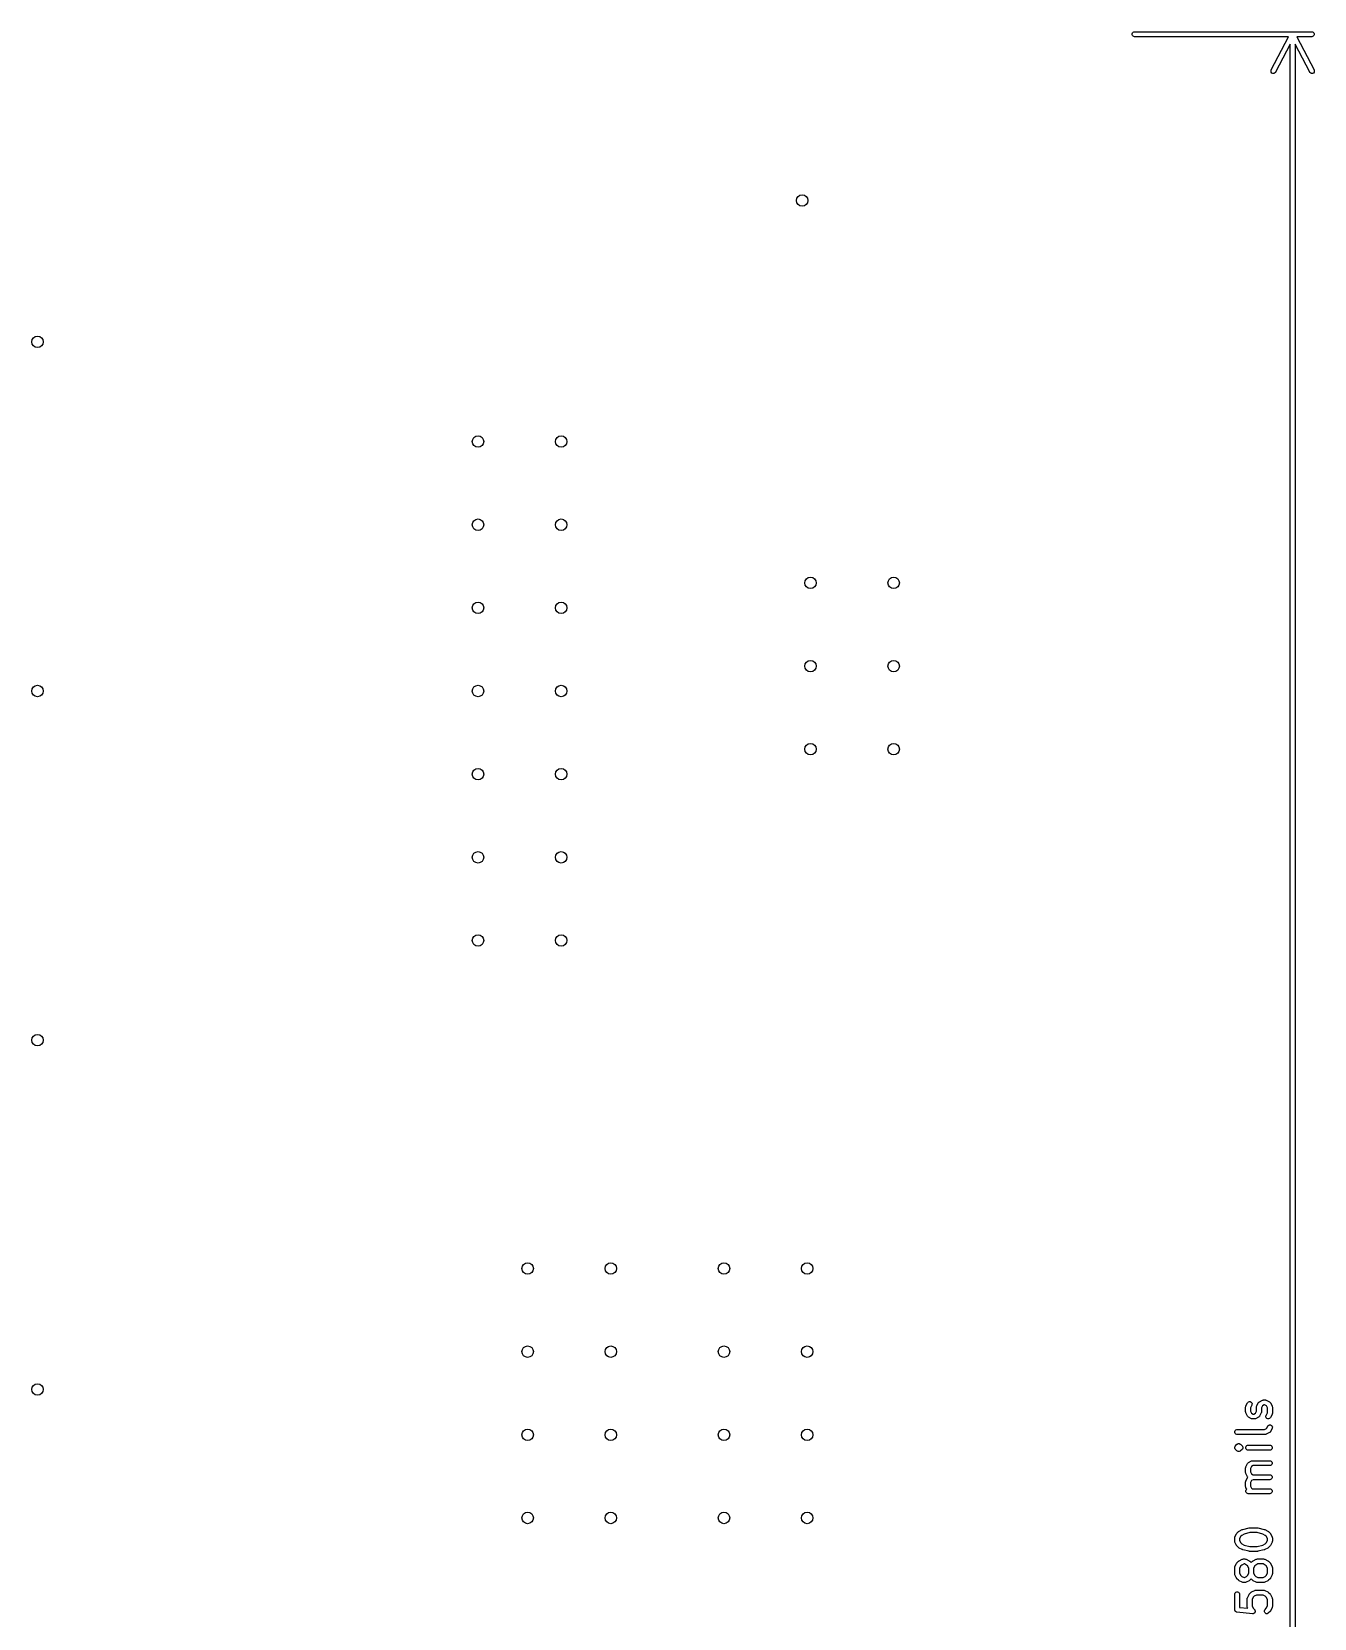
# Model space of a CAD drawing. Extents: x -0.32 to 3.42, y -0.03 to 3.8.
# Drawn here: x 1.873 to 3.416, y 1.895 to 3.803 of the extents above; entities that cross this region are included whole.
import ezdxf

# ---------------------------------------------------------------- set-up
doc = ezdxf.new("R2010")
doc.units = 0
doc.header["$MEASUREMENT"] = 0
doc.layers.add('BLACK', color=7, linetype='CONTINUOUS')

msp = doc.modelspace()

# ---------------------------------------------------------------- linework, layer by layer
at = {"layer": 'BLACK', "linetype": 'CONTINUOUS'}
for p, q in [((3.1968, 3.8006), (3.1972, 3.8016)), ((3.1968, 3.7994), (3.1968, 3.8006)), ((3.1972, 3.7984), (3.1968, 3.7994)), ((3.1972, 3.8016), (3.198, 3.8025)), ((3.198, 3.7975), (3.1972, 3.7984)), ((3.198, 3.8025), (3.1991, 3.8029)), ((3.1991, 3.7971), (3.198, 3.7975)), ((3.1991, 3.8029), (3.1997, 3.803)), ((3.1997, 3.803), (3.4131, 3.803)), ((3.4131, 3.803), (3.4137, 3.8029)), ((3.4137, 3.8029), (3.4147, 3.8025)), ((3.4147, 3.7975), (3.4137, 3.7971)), ((3.4147, 3.8025), (3.4155, 3.8016)), ((3.4155, 3.7984), (3.4147, 3.7975)), ((3.4155, 3.8016), (3.416, 3.8006)), ((3.416, 3.7994), (3.4155, 3.7984)), ((3.416, 3.8006), (3.416, 3.7994)), ((3.1997, 3.797), (3.1991, 3.7971)), ((3.3851, 3.797), (3.1997, 3.797)), ((3.3643, 3.757), (3.3851, 3.797)), ((3.387, 3.7879), (3.3695, 3.7543)), ((3.387, 0.2321), (3.387, 3.7879)), ((3.4105, 3.7543), (3.393, 3.7879)), ((3.393, 3.7879), (3.393, 0.2321)), ((3.4131, 3.797), (3.3949, 3.797)), ((3.3949, 3.797), (3.4157, 3.757)), ((3.4137, 3.7971), (3.4131, 3.797)), ((3.364, 3.7553), (3.3641, 3.7565)), ((3.3643, 3.7542), (3.364, 3.7553)), ((3.3641, 3.7565), (3.3643, 3.757)), ((3.3651, 3.7533), (3.3643, 3.7542)), ((3.3661, 3.7528), (3.3651, 3.7533)), ((3.3672, 3.7527), (3.3661, 3.7528)), ((3.3683, 3.7531), (3.3672, 3.7527)), ((3.3692, 3.7538), (3.3683, 3.7531)), ((3.3695, 3.7543), (3.3692, 3.7538)), ((3.4108, 3.7538), (3.4105, 3.7543)), ((3.4117, 3.7531), (3.4108, 3.7538)), ((3.4128, 3.7527), (3.4117, 3.7531)), ((3.4139, 3.7528), (3.4128, 3.7527)), ((3.4149, 3.7533), (3.4139, 3.7528)), ((3.4157, 3.7542), (3.4149, 3.7533)), ((3.4157, 3.757), (3.4159, 3.7565)), ((3.416, 3.7553), (3.4157, 3.7542)), ((3.4159, 3.7565), (3.416, 3.7553)), ((3.3501, 2.1551), (3.3538, 2.157)), ((3.3538, 2.157), (3.3544, 2.1572)), ((3.3544, 2.1572), (3.3545, 2.1572)), ((3.3545, 2.1572), (3.3546, 2.1573)), ((3.3546, 2.1573), (3.3551, 2.1573)), ((3.3551, 2.1573), (3.357, 2.1573)), ((3.357, 2.1573), (3.3576, 2.1573)), ((3.3576, 2.1573), (3.3577, 2.1572)), ((3.3577, 2.1572), (3.3578, 2.1572)), ((3.3578, 2.1572), (3.3583, 2.157)), ((3.3583, 2.157), (3.3621, 2.1551)), ((3.3334, 2.1487), (3.3335, 2.1493)), ((3.3334, 2.1431), (3.3334, 2.1487)), ((3.3335, 2.1425), (3.3334, 2.1431)), ((3.3335, 2.1495), (3.3337, 2.1501)), ((3.3335, 2.1494), (3.3335, 2.1495)), ((3.3335, 2.1493), (3.3335, 2.1494)), ((3.3335, 2.1424), (3.3335, 2.1425)), ((3.3335, 2.1423), (3.3335, 2.1424)), ((3.3337, 2.1418), (3.3335, 2.1423)), ((3.3337, 2.1501), (3.3356, 2.1538)), ((3.3356, 2.138), (3.3337, 2.1418)), ((3.3356, 2.1538), (3.3359, 2.1543)), ((3.3357, 2.1379), (3.3356, 2.138)), ((3.3357, 2.1378), (3.3357, 2.1379)), ((3.3357, 2.1379), (3.3357, 2.1379)), ((3.3359, 2.1375), (3.3357, 2.1378)), ((3.3359, 2.1543), (3.3368, 2.155)), ((3.3362, 2.1373), (3.3359, 2.1375)), ((3.3364, 2.137), (3.3362, 2.1373)), ((3.3368, 2.155), (3.3379, 2.1554)), ((3.3379, 2.1554), (3.339, 2.1553)), ((3.339, 2.1553), (3.3401, 2.1548)), ((3.3409, 2.1512), (3.3393, 2.148)), ((3.3393, 2.148), (3.3393, 2.1438)), ((3.3393, 2.1438), (3.3405, 2.1416)), ((3.3401, 2.1548), (3.3408, 2.1539)), ((3.3405, 2.1416), (3.3427, 2.1404)), ((3.3408, 2.1539), (3.3412, 2.1529)), ((3.3411, 2.1517), (3.3409, 2.1512)), ((3.3412, 2.1529), (3.3411, 2.1517)), ((3.3427, 2.1404), (3.3432, 2.1404)), ((3.3432, 2.1404), (3.3454, 2.1416)), ((3.3454, 2.1416), (3.3466, 2.1438)), ((3.3466, 2.1493), (3.3467, 2.1494)), ((3.3466, 2.1487), (3.3466, 2.1493)), ((3.3466, 2.1438), (3.3466, 2.1487)), ((3.3467, 2.1495), (3.3469, 2.1501)), ((3.3467, 2.1494), (3.3467, 2.1495)), ((3.3469, 2.1501), (3.3487, 2.1538)), ((3.3487, 2.1538), (3.3488, 2.1539)), ((3.3488, 2.1539), (3.3489, 2.154)), ((3.3488, 2.1539), (3.3488, 2.1539)), ((3.3489, 2.154), (3.349, 2.1543)), ((3.349, 2.1543), (3.3493, 2.1545)), ((3.3493, 2.1545), (3.3496, 2.1548)), ((3.3497, 2.1373), (3.3494, 2.137)), ((3.3496, 2.1548), (3.3499, 2.155)), ((3.35, 2.1375), (3.3497, 2.1373)), ((3.3499, 2.155), (3.35, 2.1551)), ((3.3499, 2.155), (3.3499, 2.155)), ((3.35, 2.1551), (3.3501, 2.1551)), ((3.3501, 2.1378), (3.35, 2.1375)), ((3.3502, 2.1379), (3.3501, 2.1378)), ((3.3503, 2.138), (3.3502, 2.1379)), ((3.3502, 2.1379), (3.3502, 2.1379)), ((3.3521, 2.1418), (3.3503, 2.138)), ((3.3524, 2.1423), (3.3521, 2.1418)), ((3.3525, 2.1431), (3.3524, 2.1425)), ((3.3524, 2.1425), (3.3524, 2.1424)), ((3.3524, 2.1424), (3.3524, 2.1423)), ((3.3536, 2.1503), (3.3525, 2.148)), ((3.3525, 2.148), (3.3525, 2.1431)), ((3.3558, 2.1514), (3.3536, 2.1503)), ((3.3563, 2.1514), (3.3558, 2.1514)), ((3.3586, 2.1503), (3.3563, 2.1514)), ((3.3578, 2.1371), (3.3579, 2.1383)), ((3.3579, 2.1383), (3.3581, 2.1388)), ((3.3581, 2.1388), (3.3597, 2.1419)), ((3.3597, 2.148), (3.3586, 2.1503)), ((3.3597, 2.1419), (3.3597, 2.148)), ((3.3621, 2.1551), (3.3622, 2.1551)), ((3.3622, 2.1551), (3.3622, 2.155)), ((3.3622, 2.155), (3.3623, 2.155)), ((3.3623, 2.155), (3.3626, 2.1548)), ((3.3626, 2.1548), (3.3628, 2.1545)), ((3.3628, 2.1545), (3.3631, 2.1543)), ((3.3631, 2.1543), (3.3633, 2.154)), ((3.3633, 2.154), (3.3633, 2.1539)), ((3.3633, 2.1539), (3.3633, 2.1539)), ((3.3633, 2.1539), (3.3634, 2.1538)), ((3.3634, 2.1538), (3.3653, 2.1501)), ((3.3653, 2.1399), (3.3634, 2.1362)), ((3.3653, 2.1501), (3.3655, 2.1495)), ((3.3655, 2.1405), (3.3653, 2.1399)), ((3.3655, 2.1495), (3.3655, 2.1494)), ((3.3655, 2.1494), (3.3655, 2.1493)), ((3.3655, 2.1493), (3.3656, 2.1487)), ((3.3656, 2.1412), (3.3655, 2.1407)), ((3.3655, 2.1407), (3.3655, 2.1406)), ((3.3655, 2.1406), (3.3655, 2.1405)), ((3.3656, 2.1487), (3.3656, 2.1412)), ((3.3204, 2.1193), (3.3208, 2.1204)), ((3.3204, 2.1182), (3.3204, 2.1193)), ((3.3208, 2.1171), (3.3204, 2.1182)), ((3.3208, 2.1204), (3.3216, 2.1212)), ((3.3216, 2.1212), (3.3227, 2.1216)), ((3.3227, 2.1216), (3.3233, 2.1217)), ((3.3233, 2.1217), (3.3563, 2.1217)), ((3.3367, 2.1368), (3.3364, 2.137)), ((3.3368, 2.1368), (3.3367, 2.1368)), ((3.3369, 2.1367), (3.3368, 2.1368)), ((3.3368, 2.1368), (3.3368, 2.1368)), ((3.3407, 2.1348), (3.3369, 2.1367)), ((3.3412, 2.1346), (3.3407, 2.1348)), ((3.3413, 2.1346), (3.3412, 2.1346)), ((3.3414, 2.1346), (3.3413, 2.1346)), ((3.342, 2.1345), (3.3414, 2.1346)), ((3.3439, 2.1345), (3.342, 2.1345)), ((3.3445, 2.1346), (3.3439, 2.1345)), ((3.3446, 2.1346), (3.3445, 2.1346)), ((3.3447, 2.1346), (3.3446, 2.1346)), ((3.3452, 2.1348), (3.3447, 2.1346)), ((3.349, 2.1367), (3.3452, 2.1348)), ((3.3491, 2.1368), (3.349, 2.1368)), ((3.349, 2.1368), (3.349, 2.1367)), ((3.3492, 2.1368), (3.3491, 2.1368)), ((3.3494, 2.137), (3.3492, 2.1368)), ((3.3563, 2.1217), (3.3586, 2.1228)), ((3.3582, 2.136), (3.3578, 2.1371)), ((3.3589, 2.1352), (3.3582, 2.136)), ((3.3586, 2.1228), (3.36, 2.1257)), ((3.36, 2.1346), (3.3589, 2.1352)), ((3.3611, 2.1346), (3.36, 2.1346)), ((3.36, 2.1257), (3.3603, 2.1262)), ((3.3603, 2.1262), (3.3612, 2.1269)), ((3.3622, 2.1349), (3.3611, 2.1346)), ((3.3612, 2.1269), (3.3623, 2.1273)), ((3.3631, 2.1357), (3.3622, 2.1349)), ((3.3623, 2.1273), (3.3634, 2.1272)), ((3.3626, 2.1183), (3.3623, 2.1181)), ((3.3628, 2.1186), (3.3626, 2.1183)), ((3.3631, 2.1188), (3.3628, 2.1186)), ((3.3634, 2.1362), (3.3631, 2.1357)), ((3.3633, 2.1191), (3.3631, 2.1188)), ((3.3634, 2.1193), (3.3633, 2.1192)), ((3.3633, 2.1192), (3.3633, 2.1191)), ((3.3633, 2.1191), (3.3633, 2.1191)), ((3.3634, 2.1272), (3.3644, 2.1267)), ((3.3653, 2.123), (3.3634, 2.1193)), ((3.3644, 2.1267), (3.3652, 2.1258)), ((3.3652, 2.1258), (3.3656, 2.1247)), ((3.3655, 2.1236), (3.3653, 2.123)), ((3.3656, 2.1247), (3.3655, 2.1236)), ((3.3204, 2.1006), (3.3208, 2.1016)), ((3.3204, 2.0994), (3.3204, 2.1006)), ((3.3208, 2.0983), (3.3204, 2.0994)), ((3.3216, 2.1163), (3.3208, 2.1171)), ((3.3208, 2.1016), (3.3212, 2.1021)), ((3.3212, 2.1021), (3.323, 2.104)), ((3.3227, 2.1158), (3.3216, 2.1163)), ((3.3233, 2.1158), (3.3227, 2.1158)), ((3.323, 2.104), (3.3235, 2.1043)), ((3.357, 2.1158), (3.3233, 2.1158)), ((3.3235, 2.1043), (3.3246, 2.1048)), ((3.3246, 2.1048), (3.3257, 2.1048)), ((3.3257, 2.1048), (3.3268, 2.1043)), ((3.3268, 2.1043), (3.3272, 2.104)), ((3.3272, 2.104), (3.3291, 2.1021)), ((3.3291, 2.1021), (3.3295, 2.1016)), ((3.3295, 2.1016), (3.3296, 2.1013)), ((3.3299, 2.0994), (3.3295, 2.0983)), ((3.3296, 2.1013), (3.3299, 2.1006)), ((3.3299, 2.1006), (3.3299, 2.0994)), ((3.3335, 2.1006), (3.3339, 2.1016)), ((3.3335, 2.0994), (3.3335, 2.1006)), ((3.3339, 2.0983), (3.3335, 2.0994)), ((3.3339, 2.1016), (3.3347, 2.1024)), ((3.3347, 2.1024), (3.3358, 2.1029)), ((3.3358, 2.1029), (3.3364, 2.1029)), ((3.3364, 2.1029), (3.3626, 2.1029)), ((3.3576, 2.1158), (3.357, 2.1158)), ((3.3577, 2.1159), (3.3576, 2.1158)), ((3.3578, 2.1159), (3.3577, 2.1159)), ((3.3583, 2.1161), (3.3578, 2.1159)), ((3.3621, 2.118), (3.3583, 2.1161)), ((3.3622, 2.118), (3.3621, 2.118)), ((3.3623, 2.1181), (3.3622, 2.118)), ((3.3622, 2.118), (3.3622, 2.118)), ((3.3626, 2.1029), (3.3632, 2.1029)), ((3.3632, 2.1029), (3.3643, 2.1024)), ((3.3643, 2.1024), (3.3651, 2.1016)), ((3.3651, 2.1016), (3.3655, 2.1006)), ((3.3655, 2.0994), (3.3651, 2.0983)), ((3.3655, 2.1006), (3.3655, 2.0994)), ((3.3212, 2.0979), (3.3208, 2.0983)), ((3.323, 2.096), (3.3212, 2.0979)), ((3.3235, 2.0957), (3.323, 2.096)), ((3.3246, 2.0952), (3.3235, 2.0957)), ((3.3257, 2.0952), (3.3246, 2.0952)), ((3.3246, 2.0952), (3.3246, 2.0952)), ((3.3268, 2.0957), (3.3257, 2.0952)), ((3.3272, 2.096), (3.3268, 2.0957)), ((3.3291, 2.0979), (3.3272, 2.096)), ((3.3295, 2.0983), (3.3291, 2.0979)), ((3.3337, 2.0769), (3.3356, 2.0807)), ((3.3347, 2.0975), (3.3339, 2.0983)), ((3.3358, 2.0971), (3.3347, 2.0975)), ((3.3356, 2.0807), (3.3357, 2.0808)), ((3.3357, 2.0809), (3.3359, 2.0812)), ((3.3357, 2.0808), (3.3357, 2.0809)), ((3.3357, 2.0808), (3.3357, 2.0808)), ((3.3364, 2.097), (3.3358, 2.0971)), ((3.3359, 2.0812), (3.3362, 2.0814)), ((3.3362, 2.0814), (3.3364, 2.0817)), ((3.3626, 2.097), (3.3364, 2.097)), ((3.3364, 2.0817), (3.3367, 2.0819)), ((3.3367, 2.0819), (3.3368, 2.0819)), ((3.3368, 2.0819), (3.3369, 2.082)), ((3.3368, 2.0819), (3.3368, 2.0819)), ((3.3369, 2.082), (3.3407, 2.0839)), ((3.3407, 2.0839), (3.3412, 2.0841)), ((3.3412, 2.0841), (3.3413, 2.0841)), ((3.3413, 2.0841), (3.3414, 2.0841)), ((3.3414, 2.0841), (3.342, 2.0842)), ((3.342, 2.0842), (3.3626, 2.0842)), ((3.3632, 2.0971), (3.3626, 2.097)), ((3.3626, 2.0842), (3.3632, 2.0841)), ((3.3643, 2.0975), (3.3632, 2.0971)), ((3.3632, 2.0841), (3.3643, 2.0837)), ((3.3651, 2.0983), (3.3643, 2.0975)), ((3.3643, 2.0837), (3.3651, 2.0829)), ((3.3651, 2.0829), (3.3655, 2.0818)), ((3.3655, 2.0807), (3.3651, 2.0796)), ((3.3655, 2.0818), (3.3655, 2.0807)), ((3.3334, 2.0756), (3.3335, 2.0762)), ((3.3334, 2.07), (3.3334, 2.0756)), ((3.3335, 2.0694), (3.3334, 2.07)), ((3.3335, 2.0764), (3.3337, 2.0769)), ((3.3335, 2.0763), (3.3335, 2.0764)), ((3.3335, 2.0762), (3.3335, 2.0763)), ((3.3335, 2.0693), (3.3335, 2.0694)), ((3.3335, 2.0692), (3.3335, 2.0693)), ((3.3337, 2.0687), (3.3335, 2.0692)), ((3.3356, 2.0649), (3.3337, 2.0687)), ((3.3337, 2.0601), (3.3356, 2.0638)), ((3.3357, 2.0648), (3.3356, 2.0649)), ((3.3356, 2.0638), (3.3357, 2.0639)), ((3.3357, 2.0647), (3.3357, 2.0648)), ((3.3357, 2.0648), (3.3357, 2.0648)), ((3.3359, 2.0644), (3.3357, 2.0647)), ((3.3357, 2.064), (3.3359, 2.0643)), ((3.3357, 2.0639), (3.3357, 2.064)), ((3.3357, 2.064), (3.3357, 2.064)), ((3.3359, 2.0643), (3.336, 2.0644)), ((3.336, 2.0644), (3.3359, 2.0644)), ((3.3405, 2.0772), (3.3393, 2.0749)), ((3.3393, 2.0749), (3.3393, 2.0707)), ((3.3393, 2.0707), (3.3405, 2.0684)), ((3.3427, 2.0783), (3.3405, 2.0772)), ((3.3405, 2.0684), (3.3427, 2.0673)), ((3.3427, 2.0614), (3.3405, 2.0603)), ((3.3626, 2.0783), (3.3427, 2.0783)), ((3.3427, 2.0673), (3.3626, 2.0673)), ((3.3626, 2.0614), (3.3427, 2.0614)), ((3.3632, 2.0783), (3.3626, 2.0783)), ((3.3626, 2.0673), (3.3632, 2.0673)), ((3.3632, 2.0615), (3.3626, 2.0614)), ((3.3643, 2.0788), (3.3632, 2.0783)), ((3.3632, 2.0673), (3.3643, 2.0668)), ((3.3643, 2.0619), (3.3632, 2.0615)), ((3.3651, 2.0796), (3.3643, 2.0788)), ((3.3643, 2.0668), (3.3651, 2.066)), ((3.3651, 2.0627), (3.3643, 2.0619)), ((3.3651, 2.066), (3.3655, 2.0649)), ((3.3655, 2.0638), (3.3651, 2.0627)), ((3.3655, 2.0649), (3.3655, 2.0638)), ((3.3334, 2.0587), (3.3335, 2.0593)), ((3.3334, 2.0531), (3.3334, 2.0587)), ((3.3335, 2.0525), (3.3334, 2.0531)), ((3.3335, 2.0595), (3.3337, 2.0601)), ((3.3335, 2.0594), (3.3335, 2.0595)), ((3.3335, 2.0593), (3.3335, 2.0594)), ((3.3335, 2.0524), (3.3335, 2.0525)), ((3.3335, 2.0523), (3.3335, 2.0524)), ((3.3337, 2.0518), (3.3335, 2.0523)), ((3.3335, 2.0481), (3.3339, 2.0491)), ((3.3335, 2.0469), (3.3335, 2.0481)), ((3.3339, 2.0459), (3.3335, 2.0469)), ((3.3347, 2.0499), (3.3337, 2.0518)), ((3.3339, 2.0491), (3.3347, 2.0499)), ((3.3347, 2.045), (3.3339, 2.0459)), ((3.3358, 2.0446), (3.3347, 2.045)), ((3.3364, 2.0445), (3.3358, 2.0446)), ((3.3626, 2.0445), (3.3364, 2.0445)), ((3.3405, 2.0603), (3.3393, 2.058)), ((3.3393, 2.058), (3.3393, 2.0538)), ((3.3393, 2.0538), (3.3407, 2.0511)), ((3.3407, 2.0511), (3.3414, 2.0504)), ((3.3414, 2.0504), (3.3626, 2.0504)), ((3.3626, 2.0504), (3.3632, 2.0504)), ((3.3632, 2.0446), (3.3626, 2.0445)), ((3.3632, 2.0504), (3.3643, 2.05)), ((3.3643, 2.045), (3.3632, 2.0446)), ((3.3643, 2.05), (3.3651, 2.0491)), ((3.3651, 2.0459), (3.3643, 2.045)), ((3.3651, 2.0491), (3.3655, 2.0481)), ((3.3655, 2.0469), (3.3651, 2.0459)), ((3.3655, 2.0481), (3.3655, 2.0469)), ((3.3203, 1.9913), (3.3204, 1.9918)), ((3.3203, 1.9875), (3.3203, 1.9913)), ((3.3204, 1.9869), (3.3203, 1.9875)), ((3.3204, 1.992), (3.3206, 1.9926)), ((3.3204, 1.9919), (3.3204, 1.992)), ((3.3204, 1.9918), (3.3204, 1.9919)), ((3.3204, 1.9868), (3.3204, 1.9869)), ((3.3204, 1.9867), (3.3204, 1.9868)), ((3.3206, 1.9862), (3.3204, 1.9867)), ((3.3206, 1.9926), (3.3225, 1.9963)), ((3.3225, 1.9824), (3.3206, 1.9862)), ((3.3225, 1.9963), (3.3227, 1.9966)), ((3.3227, 1.9967), (3.3228, 1.9968)), ((3.3227, 1.9966), (3.3227, 1.9967)), ((3.3227, 1.9966), (3.3227, 1.9966)), ((3.3228, 1.9968), (3.3229, 1.9969)), ((3.3229, 1.9969), (3.323, 1.9971)), ((3.323, 1.9971), (3.3249, 1.999)), ((3.3249, 1.999), (3.3251, 1.9992)), ((3.3251, 1.9992), (3.3252, 1.9992)), ((3.3252, 1.9992), (3.3253, 1.9993)), ((3.3253, 1.9993), (3.3254, 1.9993)), ((3.3254, 1.9994), (3.3257, 1.9995)), ((3.3254, 1.9993), (3.3254, 1.9994)), ((3.3257, 1.9995), (3.3294, 2.0014)), ((3.3276, 1.9933), (3.3262, 1.9906)), ((3.3262, 1.9906), (3.3262, 1.9882)), ((3.3262, 1.9882), (3.3276, 1.9855)), ((3.3288, 1.9944), (3.3276, 1.9933)), ((3.3276, 1.9855), (3.3288, 1.9843)), ((3.3318, 1.996), (3.3288, 1.9944)), ((3.3294, 2.0014), (3.3295, 2.0014)), ((3.3295, 2.0014), (3.3297, 2.0015)), ((3.3295, 2.0014), (3.3295, 2.0014)), ((3.3297, 2.0015), (3.33, 2.0016)), ((3.33, 2.0016), (3.3375, 2.0035)), ((3.33, 2.0016), (3.33, 2.0016)), ((3.33, 2.0016), (3.33, 2.0016)), ((3.3386, 1.9977), (3.3318, 1.996)), ((3.3375, 2.0035), (3.3376, 2.0035)), ((3.3376, 2.0035), (3.3377, 2.0035)), ((3.3377, 2.0035), (3.3379, 2.0035)), ((3.3379, 2.0035), (3.3381, 2.0036)), ((3.3381, 2.0036), (3.3382, 2.0036)), ((3.3382, 2.0036), (3.3383, 2.0036)), ((3.3383, 2.0036), (3.3476, 2.0036)), ((3.3473, 1.9977), (3.3386, 1.9977)), ((3.3541, 1.996), (3.3473, 1.9977)), ((3.3476, 2.0036), (3.3477, 2.0036)), ((3.3477, 2.0036), (3.3478, 2.0036)), ((3.3478, 2.0036), (3.348, 2.0035)), ((3.348, 2.0035), (3.3482, 2.0035)), ((3.3482, 2.0035), (3.3482, 2.0035)), ((3.3482, 2.0035), (3.3483, 2.0035)), ((3.3483, 2.0035), (3.3558, 2.0016)), ((3.3571, 1.9944), (3.3541, 1.996)), ((3.3558, 2.0016), (3.3559, 2.0016)), ((3.3559, 2.0016), (3.3559, 2.0016)), ((3.3559, 2.0016), (3.3562, 2.0015)), ((3.3562, 2.0015), (3.3564, 2.0014)), ((3.3564, 2.0014), (3.3564, 2.0014)), ((3.3564, 2.0014), (3.3565, 2.0014)), ((3.3565, 2.0014), (3.3602, 1.9995)), ((3.3583, 1.9933), (3.3571, 1.9944)), ((3.3571, 1.9843), (3.3583, 1.9855)), ((3.3597, 1.9906), (3.3583, 1.9933)), ((3.3583, 1.9855), (3.3597, 1.9882)), ((3.3597, 1.9882), (3.3597, 1.9906)), ((3.3602, 1.9995), (3.3604, 1.9994)), ((3.3604, 1.9994), (3.3605, 1.9993)), ((3.3605, 1.9993), (3.3606, 1.9993)), ((3.3606, 1.9993), (3.3607, 1.9992)), ((3.3607, 1.9992), (3.3607, 1.9992)), ((3.3607, 1.9992), (3.361, 1.999)), ((3.361, 1.999), (3.3628, 1.9971)), ((3.3628, 1.9971), (3.363, 1.9969)), ((3.363, 1.9969), (3.3631, 1.9968)), ((3.3631, 1.9968), (3.3631, 1.9967)), ((3.3631, 1.9967), (3.3632, 1.9966)), ((3.3632, 1.9966), (3.3632, 1.9966)), ((3.3632, 1.9966), (3.3634, 1.9963)), ((3.3634, 1.9963), (3.3653, 1.9926)), ((3.3653, 1.9862), (3.3634, 1.9824)), ((3.3653, 1.9926), (3.3655, 1.992)), ((3.3655, 1.9867), (3.3653, 1.9862)), ((3.3655, 1.992), (3.3655, 1.9919)), ((3.3655, 1.9919), (3.3655, 1.9918)), ((3.3655, 1.9918), (3.3656, 1.9913)), ((3.3656, 1.9875), (3.3655, 1.9869)), ((3.3655, 1.9869), (3.3655, 1.9868)), ((3.3655, 1.9868), (3.3655, 1.9867)), ((3.3656, 1.9913), (3.3656, 1.9875)), ((3.3227, 1.9822), (3.3225, 1.9824)), ((3.3227, 1.9821), (3.3227, 1.9822)), ((3.3227, 1.982), (3.3227, 1.9821)), ((3.3228, 1.9819), (3.3227, 1.982)), ((3.3229, 1.9819), (3.3228, 1.9819)), ((3.323, 1.9817), (3.3229, 1.9819)), ((3.3249, 1.9798), (3.323, 1.9817)), ((3.3251, 1.9796), (3.3249, 1.9798)), ((3.3252, 1.9795), (3.3251, 1.9796)), ((3.3253, 1.9795), (3.3252, 1.9795)), ((3.3254, 1.9794), (3.3253, 1.9795)), ((3.3257, 1.9792), (3.3254, 1.9794)), ((3.3254, 1.9794), (3.3254, 1.9794)), ((3.3294, 1.9774), (3.3257, 1.9792)), ((3.3257, 1.9639), (3.3294, 1.9658)), ((3.3288, 1.9843), (3.3318, 1.9828)), ((3.3295, 1.9773), (3.3294, 1.9774)), ((3.3294, 1.9658), (3.33, 1.966)), ((3.3297, 1.9772), (3.3295, 1.9773)), ((3.3295, 1.9773), (3.3295, 1.9773)), ((3.33, 1.9772), (3.3297, 1.9772)), ((3.33, 1.9771), (3.33, 1.9772)), ((3.33, 1.9772), (3.33, 1.9772)), ((3.3375, 1.9753), (3.33, 1.9771)), ((3.33, 1.966), (3.3301, 1.966)), ((3.3301, 1.966), (3.3302, 1.966)), ((3.3302, 1.966), (3.3308, 1.9661)), ((3.3308, 1.9661), (3.3326, 1.9661)), ((3.3318, 1.9828), (3.3386, 1.9811)), ((3.3326, 1.9661), (3.3332, 1.966)), ((3.3332, 1.966), (3.3333, 1.966)), ((3.3333, 1.966), (3.3334, 1.966)), ((3.3334, 1.966), (3.334, 1.9658)), ((3.334, 1.9658), (3.3377, 1.9639)), ((3.3376, 1.9752), (3.3375, 1.9753)), ((3.3377, 1.9752), (3.3376, 1.9752)), ((3.3379, 1.9752), (3.3377, 1.9752)), ((3.3381, 1.9752), (3.3379, 1.9752)), ((3.3382, 1.9752), (3.3381, 1.9752)), ((3.3383, 1.9752), (3.3382, 1.9752)), ((3.3476, 1.9752), (3.3383, 1.9752)), ((3.3386, 1.9811), (3.3473, 1.9811)), ((3.3426, 1.9639), (3.3463, 1.9658)), ((3.3463, 1.9658), (3.3469, 1.966)), ((3.3469, 1.966), (3.347, 1.966)), ((3.347, 1.966), (3.3471, 1.966)), ((3.3471, 1.966), (3.3476, 1.9661)), ((3.3473, 1.9811), (3.3541, 1.9828)), ((3.3477, 1.9752), (3.3476, 1.9752)), ((3.3476, 1.9661), (3.3551, 1.9661)), ((3.3478, 1.9752), (3.3477, 1.9752)), ((3.348, 1.9752), (3.3478, 1.9752)), ((3.3482, 1.9752), (3.348, 1.9752)), ((3.3483, 1.9753), (3.3482, 1.9752)), ((3.3482, 1.9752), (3.3482, 1.9752)), ((3.3558, 1.9771), (3.3483, 1.9753)), ((3.3541, 1.9828), (3.3571, 1.9843)), ((3.3551, 1.9661), (3.3557, 1.966)), ((3.3557, 1.966), (3.3558, 1.966)), ((3.3559, 1.9772), (3.3558, 1.9771)), ((3.3558, 1.966), (3.3559, 1.966)), ((3.3562, 1.9772), (3.3559, 1.9772)), ((3.3559, 1.9772), (3.3559, 1.9772)), ((3.3559, 1.966), (3.3565, 1.9658)), ((3.3564, 1.9773), (3.3562, 1.9772)), ((3.3565, 1.9774), (3.3564, 1.9773)), ((3.3564, 1.9773), (3.3564, 1.9773)), ((3.3602, 1.9792), (3.3565, 1.9774)), ((3.3565, 1.9658), (3.3602, 1.9639)), ((3.3604, 1.9794), (3.3602, 1.9792)), ((3.3605, 1.9794), (3.3604, 1.9794)), ((3.3606, 1.9795), (3.3605, 1.9794)), ((3.3607, 1.9795), (3.3606, 1.9795)), ((3.361, 1.9798), (3.3607, 1.9796)), ((3.3607, 1.9796), (3.3607, 1.9795)), ((3.3628, 1.9817), (3.361, 1.9798)), ((3.363, 1.9819), (3.3628, 1.9817)), ((3.3631, 1.9819), (3.363, 1.9819)), ((3.3632, 1.9821), (3.3631, 1.982)), ((3.3631, 1.982), (3.3631, 1.9819)), ((3.3634, 1.9824), (3.3632, 1.9822)), ((3.3632, 1.9822), (3.3632, 1.9821)), ((3.3203, 1.9556), (3.3204, 1.9562)), ((3.3203, 1.9481), (3.3203, 1.9556)), ((3.3204, 1.9476), (3.3203, 1.9481)), ((3.3204, 1.9564), (3.3206, 1.957)), ((3.3204, 1.9563), (3.3204, 1.9564)), ((3.3204, 1.9562), (3.3204, 1.9563)), ((3.3204, 1.9475), (3.3204, 1.9476)), ((3.3204, 1.9474), (3.3204, 1.9475)), ((3.3206, 1.9468), (3.3204, 1.9474)), ((3.3206, 1.957), (3.3225, 1.9607)), ((3.3225, 1.9431), (3.3206, 1.9468)), ((3.3225, 1.9607), (3.3227, 1.9609)), ((3.3227, 1.9611), (3.3228, 1.9612)), ((3.3227, 1.961), (3.3227, 1.9611)), ((3.3227, 1.9609), (3.3227, 1.961)), ((3.3228, 1.9612), (3.3229, 1.9612)), ((3.3229, 1.9612), (3.323, 1.9615)), ((3.323, 1.9615), (3.3249, 1.9633)), ((3.3249, 1.9633), (3.3251, 1.9635)), ((3.3251, 1.9635), (3.3252, 1.9636)), ((3.3252, 1.9636), (3.3253, 1.9636)), ((3.3253, 1.9636), (3.3254, 1.9637)), ((3.3254, 1.9637), (3.3257, 1.9639)), ((3.3254, 1.9637), (3.3254, 1.9637)), ((3.3276, 1.9576), (3.3262, 1.9549)), ((3.3262, 1.9549), (3.3262, 1.9488)), ((3.3262, 1.9488), (3.3276, 1.9461)), ((3.3288, 1.9588), (3.3276, 1.9576)), ((3.3315, 1.9602), (3.3288, 1.9588)), ((3.3319, 1.9602), (3.3315, 1.9602)), ((3.3346, 1.9588), (3.3319, 1.9602)), ((3.3358, 1.9576), (3.3346, 1.9588)), ((3.3372, 1.9549), (3.3358, 1.9576)), ((3.3358, 1.9461), (3.3372, 1.9488)), ((3.3372, 1.9488), (3.3372, 1.9549)), ((3.3377, 1.9639), (3.338, 1.9637)), ((3.338, 1.9637), (3.338, 1.9637)), ((3.338, 1.9637), (3.3381, 1.9636)), ((3.3381, 1.9636), (3.3382, 1.9636)), ((3.3382, 1.9636), (3.3382, 1.9635)), ((3.3382, 1.9635), (3.3385, 1.9633)), ((3.3385, 1.9633), (3.3401, 1.9617)), ((3.3401, 1.9617), (3.3418, 1.9633)), ((3.3418, 1.9633), (3.342, 1.9635)), ((3.342, 1.9635), (3.3421, 1.9636)), ((3.3421, 1.9636), (3.3422, 1.9636)), ((3.3422, 1.9636), (3.3422, 1.9637)), ((3.3422, 1.9637), (3.3423, 1.9637)), ((3.3423, 1.9637), (3.3426, 1.9639)), ((3.3444, 1.9576), (3.3431, 1.9549)), ((3.3431, 1.9549), (3.3431, 1.9488)), ((3.3431, 1.9488), (3.3444, 1.9461)), ((3.3456, 1.9588), (3.3444, 1.9576)), ((3.3483, 1.9602), (3.3456, 1.9588)), ((3.3544, 1.9602), (3.3483, 1.9602)), ((3.3571, 1.9588), (3.3544, 1.9602)), ((3.3583, 1.9576), (3.3571, 1.9588)), ((3.3597, 1.9549), (3.3583, 1.9576)), ((3.3583, 1.9461), (3.3597, 1.9488)), ((3.3597, 1.9488), (3.3597, 1.9549)), ((3.3602, 1.9639), (3.3604, 1.9637)), ((3.3604, 1.9637), (3.3605, 1.9637)), ((3.3605, 1.9637), (3.3606, 1.9636)), ((3.3606, 1.9636), (3.3607, 1.9636)), ((3.3607, 1.9636), (3.3607, 1.9635)), ((3.3607, 1.9635), (3.361, 1.9633)), ((3.361, 1.9633), (3.3628, 1.9615)), ((3.3628, 1.9615), (3.363, 1.9612)), ((3.363, 1.9612), (3.3631, 1.9612)), ((3.3631, 1.9612), (3.3631, 1.9611)), ((3.3631, 1.9611), (3.3632, 1.961)), ((3.3632, 1.961), (3.3632, 1.9609)), ((3.3632, 1.9609), (3.3634, 1.9607)), ((3.3634, 1.9607), (3.3653, 1.957)), ((3.3653, 1.9468), (3.3634, 1.9431)), ((3.3653, 1.957), (3.3655, 1.9564)), ((3.3655, 1.9474), (3.3653, 1.9468)), ((3.3655, 1.9564), (3.3655, 1.9563)), ((3.3655, 1.9563), (3.3655, 1.9562)), ((3.3655, 1.9562), (3.3656, 1.9556)), ((3.3656, 1.9481), (3.3655, 1.9476)), ((3.3655, 1.9476), (3.3655, 1.9475)), ((3.3655, 1.9475), (3.3655, 1.9474)), ((3.3656, 1.9556), (3.3656, 1.9481)), ((3.3227, 1.9428), (3.3225, 1.9431)), ((3.3227, 1.9427), (3.3227, 1.9428)), ((3.3228, 1.9426), (3.3227, 1.9427)), ((3.3227, 1.9427), (3.3227, 1.9427)), ((3.3229, 1.9425), (3.3228, 1.9426)), ((3.323, 1.9423), (3.3229, 1.9425)), ((3.3249, 1.9404), (3.323, 1.9423)), ((3.3251, 1.9402), (3.3249, 1.9404)), ((3.3252, 1.9402), (3.3251, 1.9402)), ((3.3253, 1.9401), (3.3252, 1.9402)), ((3.3254, 1.9401), (3.3253, 1.9401)), ((3.3254, 1.94), (3.3254, 1.9401)), ((3.3257, 1.9399), (3.3254, 1.94)), ((3.3294, 1.938), (3.3257, 1.9399)), ((3.3276, 1.9461), (3.3288, 1.9449)), ((3.3288, 1.9449), (3.3315, 1.9436)), ((3.33, 1.9378), (3.3294, 1.938)), ((3.3301, 1.9378), (3.33, 1.9378)), ((3.3302, 1.9377), (3.3301, 1.9378)), ((3.3308, 1.9377), (3.3302, 1.9377)), ((3.3326, 1.9377), (3.3308, 1.9377)), ((3.3315, 1.9436), (3.3319, 1.9436)), ((3.3319, 1.9436), (3.3346, 1.9449)), ((3.3332, 1.9377), (3.3326, 1.9377)), ((3.3333, 1.9378), (3.3332, 1.9377)), ((3.3334, 1.9378), (3.3333, 1.9378)), ((3.334, 1.938), (3.3334, 1.9378)), ((3.3377, 1.9399), (3.334, 1.938)), ((3.3346, 1.9449), (3.3358, 1.9461)), ((3.338, 1.94), (3.3377, 1.9399)), ((3.3381, 1.9401), (3.338, 1.9401)), ((3.338, 1.9401), (3.338, 1.94)), ((3.3382, 1.9402), (3.3381, 1.9401)), ((3.3385, 1.9404), (3.3382, 1.9402)), ((3.3382, 1.9402), (3.3382, 1.9402)), ((3.3401, 1.9421), (3.3385, 1.9404)), ((3.3418, 1.9404), (3.3401, 1.9421)), ((3.3407, 1.9264), (3.3444, 1.9283)), ((3.342, 1.9402), (3.3418, 1.9404)), ((3.3421, 1.9402), (3.342, 1.9402)), ((3.3422, 1.9401), (3.3421, 1.9402)), ((3.3423, 1.94), (3.3422, 1.9401)), ((3.3422, 1.9401), (3.3422, 1.9401)), ((3.3426, 1.9399), (3.3423, 1.94)), ((3.3463, 1.938), (3.3426, 1.9399)), ((3.3444, 1.9461), (3.3456, 1.9449)), ((3.3444, 1.9283), (3.345, 1.9285)), ((3.345, 1.9285), (3.3451, 1.9285)), ((3.3451, 1.9285), (3.3452, 1.9285)), ((3.3452, 1.9285), (3.3458, 1.9286)), ((3.3456, 1.9449), (3.3483, 1.9436)), ((3.3458, 1.9286), (3.3551, 1.9286)), ((3.3469, 1.9378), (3.3463, 1.938)), ((3.347, 1.9378), (3.3469, 1.9378)), ((3.3471, 1.9377), (3.347, 1.9378)), ((3.3476, 1.9377), (3.3471, 1.9377)), ((3.3551, 1.9377), (3.3476, 1.9377)), ((3.3483, 1.9436), (3.3544, 1.9436)), ((3.3544, 1.9436), (3.3571, 1.9449)), ((3.3557, 1.9377), (3.3551, 1.9377)), ((3.3551, 1.9286), (3.3557, 1.9285)), ((3.3558, 1.9378), (3.3557, 1.9377)), ((3.3557, 1.9285), (3.3558, 1.9285)), ((3.3559, 1.9378), (3.3558, 1.9378)), ((3.3558, 1.9285), (3.3559, 1.9285)), ((3.3565, 1.938), (3.3559, 1.9378)), ((3.3559, 1.9285), (3.3565, 1.9283)), ((3.3602, 1.9399), (3.3565, 1.938)), ((3.3565, 1.9283), (3.3602, 1.9264)), ((3.3571, 1.9449), (3.3583, 1.9461)), ((3.3604, 1.94), (3.3602, 1.9399)), ((3.3605, 1.9401), (3.3604, 1.94)), ((3.3606, 1.9401), (3.3605, 1.9401)), ((3.3607, 1.9402), (3.3606, 1.9401)), ((3.361, 1.9404), (3.3607, 1.9402)), ((3.3607, 1.9402), (3.3607, 1.9402)), ((3.3628, 1.9423), (3.361, 1.9404)), ((3.363, 1.9425), (3.3628, 1.9423)), ((3.3631, 1.9426), (3.363, 1.9425)), ((3.3632, 1.9427), (3.3631, 1.9427)), ((3.3631, 1.9427), (3.3631, 1.9426)), ((3.3634, 1.9431), (3.3632, 1.9428)), ((3.3632, 1.9428), (3.3632, 1.9427)), ((3.3203, 1.9238), (3.3204, 1.9243)), ((3.3203, 1.905), (3.3203, 1.9238)), ((3.3204, 1.9243), (3.3208, 1.9254)), ((3.3208, 1.9254), (3.3216, 1.9262)), ((3.3216, 1.9262), (3.3227, 1.9267)), ((3.3227, 1.9267), (3.3238, 1.9267)), ((3.3238, 1.9267), (3.3249, 1.9262)), ((3.3249, 1.9262), (3.3257, 1.9254)), ((3.3257, 1.9254), (3.3262, 1.9243)), ((3.3262, 1.9243), (3.3262, 1.9238)), ((3.3262, 1.9238), (3.3262, 1.9077)), ((3.3353, 1.9181), (3.3354, 1.9187)), ((3.3353, 1.9088), (3.3353, 1.9181)), ((3.3354, 1.9082), (3.3353, 1.9088)), ((3.3354, 1.9189), (3.3356, 1.9195)), ((3.3354, 1.9188), (3.3354, 1.9189)), ((3.3354, 1.9187), (3.3354, 1.9188)), ((3.3356, 1.9195), (3.3375, 1.9232)), ((3.3375, 1.9232), (3.3376, 1.9235)), ((3.3376, 1.9235), (3.3377, 1.9235)), ((3.3377, 1.9236), (3.3378, 1.9237)), ((3.3377, 1.9235), (3.3377, 1.9236)), ((3.3378, 1.9237), (3.3379, 1.9237)), ((3.3379, 1.9237), (3.338, 1.924)), ((3.338, 1.924), (3.3399, 1.9258)), ((3.3399, 1.9258), (3.3401, 1.926)), ((3.3401, 1.926), (3.3402, 1.9261)), ((3.3402, 1.9261), (3.3403, 1.9261)), ((3.3403, 1.9261), (3.3404, 1.9262)), ((3.3404, 1.9262), (3.3407, 1.9264)), ((3.3404, 1.9262), (3.3404, 1.9262)), ((3.3426, 1.9201), (3.3412, 1.9174)), ((3.3412, 1.9174), (3.3412, 1.9095)), ((3.3412, 1.9095), (3.3426, 1.9068)), ((3.3438, 1.9213), (3.3426, 1.9201)), ((3.3465, 1.9227), (3.3438, 1.9213)), ((3.3544, 1.9227), (3.3465, 1.9227)), ((3.3571, 1.9213), (3.3544, 1.9227)), ((3.3583, 1.9201), (3.3571, 1.9213)), ((3.3597, 1.9174), (3.3583, 1.9201)), ((3.3583, 1.9068), (3.3597, 1.9095)), ((3.3597, 1.9095), (3.3597, 1.9174)), ((3.3602, 1.9264), (3.3604, 1.9262)), ((3.3604, 1.9262), (3.3605, 1.9262)), ((3.3605, 1.9262), (3.3606, 1.9261)), ((3.3606, 1.9261), (3.3607, 1.9261)), ((3.3607, 1.9261), (3.3607, 1.926)), ((3.3607, 1.926), (3.361, 1.9258)), ((3.361, 1.9258), (3.3628, 1.924)), ((3.3628, 1.924), (3.363, 1.9237)), ((3.363, 1.9237), (3.3631, 1.9237)), ((3.3631, 1.9237), (3.3631, 1.9236)), ((3.3631, 1.9236), (3.3632, 1.9235)), ((3.3632, 1.9235), (3.3632, 1.9235)), ((3.3632, 1.9235), (3.3634, 1.9232)), ((3.3634, 1.9232), (3.3653, 1.9195)), ((3.3653, 1.9195), (3.3655, 1.9189)), ((3.3655, 1.9189), (3.3655, 1.9188)), ((3.3655, 1.9188), (3.3655, 1.9187)), ((3.3655, 1.9187), (3.3656, 1.9181)), ((3.3656, 1.9088), (3.3655, 1.9082)), ((3.3656, 1.9181), (3.3656, 1.9088)), ((3.3203, 1.9048), (3.3203, 1.905)), ((3.3203, 1.9047), (3.3203, 1.9048)), ((3.3204, 1.9044), (3.3203, 1.9047)), ((3.3203, 1.9047), (3.3203, 1.9047)), ((3.3205, 1.904), (3.3204, 1.9044)), ((3.3207, 1.9036), (3.3205, 1.904)), ((3.3207, 1.9035), (3.3207, 1.9036)), ((3.3208, 1.9034), (3.3207, 1.9035)), ((3.3211, 1.9031), (3.3208, 1.9034)), ((3.3214, 1.9027), (3.3211, 1.9031)), ((3.3215, 1.9027), (3.3214, 1.9027)), ((3.3216, 1.9026), (3.3215, 1.9027)), ((3.322, 1.9024), (3.3216, 1.9026)), ((3.3224, 1.9022), (3.322, 1.9024)), ((3.3226, 1.9021), (3.3224, 1.9022)), ((3.3227, 1.9021), (3.3226, 1.9021)), ((3.3228, 1.9021), (3.3227, 1.9021)), ((3.323, 1.9021), (3.3228, 1.9021)), ((3.3417, 1.9002), (3.323, 1.9021)), ((3.3262, 1.9077), (3.336, 1.9067)), ((3.3354, 1.9081), (3.3354, 1.9082)), ((3.3354, 1.908), (3.3354, 1.9081)), ((3.3356, 1.9074), (3.3354, 1.908)), ((3.336, 1.9067), (3.3356, 1.9074)), ((3.3423, 1.9002), (3.3417, 1.9002)), ((3.3424, 1.9002), (3.3423, 1.9002)), ((3.3426, 1.9002), (3.3424, 1.9002)), ((3.3426, 1.9068), (3.3441, 1.9052)), ((3.343, 1.9004), (3.3426, 1.9002)), ((3.3434, 1.9005), (3.343, 1.9004)), ((3.3435, 1.9006), (3.3434, 1.9005)), ((3.3436, 1.9007), (3.3435, 1.9006)), ((3.344, 1.901), (3.3436, 1.9007)), ((3.3443, 1.9013), (3.344, 1.901)), ((3.3441, 1.9052), (3.3445, 1.9048)), ((3.3444, 1.9014), (3.3443, 1.9013)), ((3.3445, 1.9015), (3.3444, 1.9014)), ((3.3445, 1.9048), (3.3445, 1.9046)), ((3.3445, 1.9046), (3.3446, 1.9045)), ((3.3446, 1.9019), (3.3445, 1.9015)), ((3.3446, 1.9045), (3.3447, 1.9041)), ((3.3448, 1.9023), (3.3446, 1.9019)), ((3.3447, 1.9041), (3.3449, 1.9037)), ((3.3449, 1.9026), (3.3448, 1.9024)), ((3.3448, 1.9024), (3.3448, 1.9023)), ((3.3449, 1.9037), (3.3449, 1.9036)), ((3.3449, 1.9036), (3.3449, 1.9034)), ((3.3449, 1.9034), (3.3449, 1.903)), ((3.3449, 1.903), (3.3449, 1.9026)), ((3.356, 1.9037), (3.3564, 1.9048)), ((3.356, 1.9026), (3.356, 1.9037)), ((3.3564, 1.9015), (3.356, 1.9026)), ((3.3564, 1.9048), (3.3568, 1.9052)), ((3.3572, 1.9007), (3.3564, 1.9015)), ((3.3568, 1.9052), (3.3583, 1.9068)), ((3.3583, 1.9002), (3.3572, 1.9007)), ((3.3595, 1.9002), (3.3583, 1.9002)), ((3.3605, 1.9007), (3.3595, 1.9002)), ((3.361, 1.9011), (3.3605, 1.9007)), ((3.3628, 1.9029), (3.361, 1.9011)), ((3.363, 1.9032), (3.3628, 1.9029)), ((3.3631, 1.9032), (3.363, 1.9032)), ((3.3632, 1.9034), (3.3631, 1.9033)), ((3.3631, 1.9033), (3.3631, 1.9032)), ((3.3634, 1.9037), (3.3632, 1.9034)), ((3.3632, 1.9034), (3.3632, 1.9034)), ((3.3653, 1.9074), (3.3634, 1.9037)), ((3.3655, 1.908), (3.3653, 1.9074)), ((3.3655, 1.9082), (3.3655, 1.9081)), ((3.3655, 1.9081), (3.3655, 1.908))]:
    msp.add_line(p, q, dxfattribs=at)
at = {"layer": 'BLACK'}
for centre in [(2.8, 3.6), (2.8, 3.6), (1.88, 3.43), (1.88, 3.43), (2.41, 3.31), (2.41, 3.31), (2.51, 3.31), (2.51, 3.31), (2.41, 3.21), (2.41, 3.21), (2.51, 3.21), (2.51, 3.21), (2.81, 3.14), (2.81, 3.14), (2.91, 3.14), (2.91, 3.14), (2.41, 3.11), (2.41, 3.11), (2.51, 3.11), (2.51, 3.11), (2.81, 3.04), (2.81, 3.04), (2.91, 3.04), (2.91, 3.04), (1.88, 3.01), (1.88, 3.01), (2.41, 3.01), (2.41, 3.01), (2.51, 3.01), (2.51, 3.01), (2.81, 2.94), (2.81, 2.94), (2.91, 2.94), (2.91, 2.94), (2.41, 2.91), (2.41, 2.91), (2.51, 2.91), (2.51, 2.91), (2.41, 2.81), (2.41, 2.81), (2.51, 2.81), (2.51, 2.81), (2.41, 2.71), (2.41, 2.71), (2.51, 2.71), (2.51, 2.71), (1.88, 2.59), (1.88, 2.59), (2.4697, 2.3154), (2.4697, 2.3154), (2.5697, 2.3154), (2.5697, 2.3154), (2.7059, 2.3154), (2.7059, 2.3154), (2.8059, 2.3154), (2.8059, 2.3154), (2.4697, 2.2154), (2.4697, 2.2154), (2.5697, 2.2154), (2.5697, 2.2154), (2.7059, 2.2154), (2.7059, 2.2154), (2.8059, 2.2154), (2.8059, 2.2154), (1.88, 2.17), (1.88, 2.17), (2.4697, 2.1154), (2.4697, 2.1154), (2.5697, 2.1154), (2.5697, 2.1154), (2.7059, 2.1154), (2.7059, 2.1154), (2.8059, 2.1154), (2.8059, 2.1154), (2.4697, 2.0154), (2.4697, 2.0154), (2.5697, 2.0154), (2.5697, 2.0154), (2.7059, 2.0154), (2.7059, 2.0154), (2.8059, 2.0154), (2.8059, 2.0154)]:
    msp.add_circle(centre, 0.00689, dxfattribs=at)

doc.saveas('drawing.dxf')
